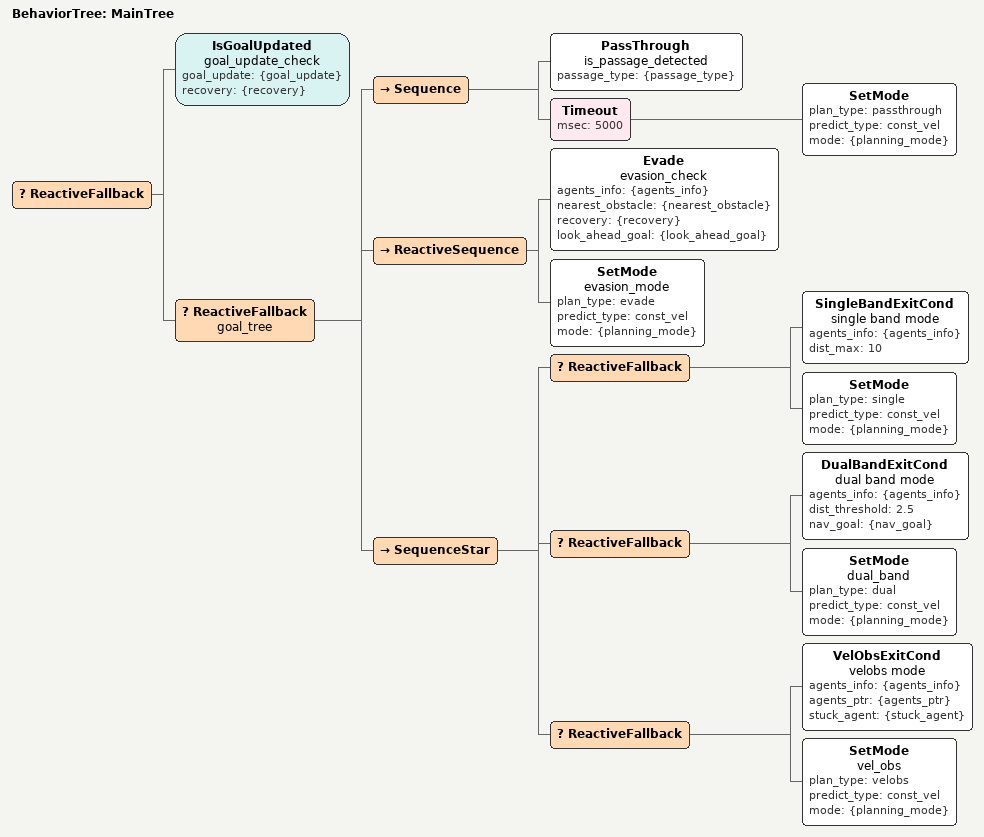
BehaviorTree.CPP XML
<root BTCPP_format="4" >
	<BehaviorTree ID="MainTree">
		<ReactiveFallback>
			<!-- Condition -->
			<IsGoalUpdated name="goal_update_check" goal_update="{goal_update}" recovery="{recovery}"/>
			<ReactiveFallback name="goal_tree">
				<!-- First Control: Passage Detection -->
				<Sequence>
					<PassThrough name="is_passage_detected" passage_type="{passage_type}"/>
					<Timeout msec="5000">
						<SetMode plan_type="passthrough" predict_type="const_vel" mode="{planning_mode}"/>
					</Timeout>
				</Sequence>
				<!-- Second Control: Evasion Detection -->
				<ReactiveSequence>
					<Evade name="evasion_check" agents_info="{agents_info}" nearest_obstacle="{nearest_obstacle}" recovery="{recovery}" look_ahead_goal="{look_ahead_goal}"/>
					<SetMode name="evasion_mode" plan_type="evade" predict_type="const_vel" mode="{planning_mode}"/>
				</ReactiveSequence>
				<!-- Main Planning Mode Selection (Single/Dual/VelObs) -->
				<!-- SequenceWithMemory replaced with SequenceStar for BT v3 compatibility -->
				<SequenceStar>
					<ReactiveFallback>
						<SingleBandExitCond name="single band mode" agents_info="{agents_info}" dist_max="10"/>
						<SetMode plan_type="single" predict_type="const_vel" mode="{planning_mode}"/>
					</ReactiveFallback>
					<ReactiveFallback>
						<DualBandExitCond name="dual band mode" agents_info="{agents_info}" dist_threshold="2.5" nav_goal="{nav_goal}"/>
						<SetMode name="dual_band" plan_type="dual" predict_type="const_vel" mode="{planning_mode}"/>
					</ReactiveFallback>
					<ReactiveFallback>
						<VelObsExitCond name="velobs mode" agents_info="{agents_info}" agents_ptr="{agents_ptr}" stuck_agent="{stuck_agent}" />
						<SetMode name="vel_obs" plan_type="velobs" predict_type="const_vel" mode="{planning_mode}"/>
					</ReactiveFallback>
				</SequenceStar>
			</ReactiveFallback>
		</ReactiveFallback>
	</BehaviorTree>
</root>
